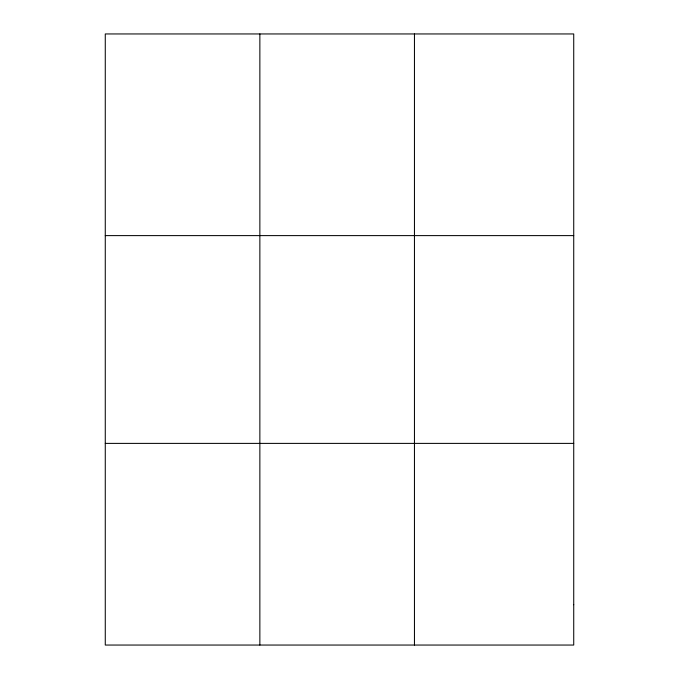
<?xml version="1.0" encoding="UTF-8"?>
<svg xmlns="http://www.w3.org/2000/svg" width="679" height="679" viewBox="0 0 679 679"><rect width="100%" height="100%" fill="white"/><g stroke="black" fill="none" stroke-linecap="round" stroke-linejoin="round"><path stroke-width="1.02" d="M259.862 645.05L259.862 33.95M414.453 645.05L414.453 33.95M105.27 235.613L573.73 235.613M105.27 443.387L573.73 443.387M573.73 604.717L573.73 645.05L105.27 645.05L105.27 33.95L573.73 33.95L573.73 604.717"/></g></svg>
